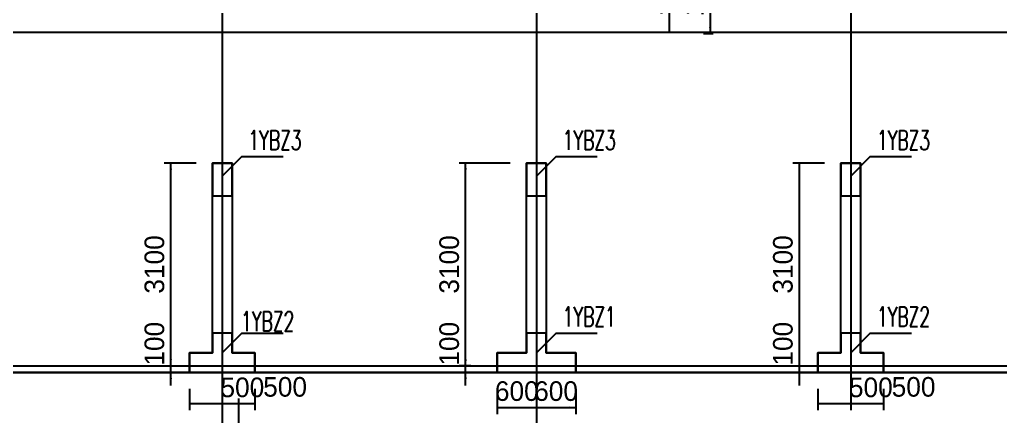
# Model space of a CAD drawing. Extents: x 387171 to 699106, y 11966 to 245688.
# Drawn here: x 615414 to 630395, y 216365 to 222431 of the extents above; entities that cross this region are included whole.
import ezdxf

# ---------------------------------------------------------------- set-up
doc = ezdxf.new("R2010")
doc.units = 0
doc.header["$LTSCALE"] = 100
doc.header["$MEASUREMENT"] = 0
doc.linetypes.add('DASHED', pattern=[19.05, 12.7, -6.35])
for name, color, linetype in [('b边缘构件', 235, 'Continuous'), ('COLU_DASH', 9, 'DASHED'), ('DOTE', 253, 'Continuous'), ('TEXT', 7, 'Continuous'), ('THIN', 7, 'Continuous'), ('wall-主楼', 2, 'Continuous'), ('Y阴影', 254, 'Continuous'), ('小尺寸', 4, 'Continuous')]:
    doc.layers.add(name, color=color, linetype=linetype)
doc.styles.add('hztxt', font='hztxt')
doc.styles.get("Standard").update_dxf_attribs({"font": 'standard'})
doc.dimstyles.get("Standard").update_dxf_attribs({"dimtxt": 300, "dimasz": 100, "dimexe": 100, "dimexo": 250, "dimgap": 100, "dimtad": 0, "dimtoh": 1, "dimdec": 0, "dimdsep": 46, "dimcen": 0.09, "dimclrt": 7, "dimadec": 0, "dimazin": 0, "dimtfac": 1, "dimtdec": 4, "dimtofl": 0, "dimtmove": 0, "dimatfit": 3, "dimfxl": 1, "dimtolj": 1, "dimtzin": 0, "dimarcsym": 0})

# ---------------------------------------------------------------- blocks, each defined once
blk = doc.blocks.new('*D1227')
at = {"layer": '小尺寸', "color": 0, "linetype": 'ByBlock', "lineweight": -2}
for p, q in [((618008, 216788), (618008, 216461)), ((618508, 216788), (618508, 216461)), ((618008, 216561), (618508, 216561))]:
    blk.add_line(p, q, dxfattribs=at)
for points in [[(618008, 216561), (618108, 216577), (618108, 216544)], [(618508, 216561), (618408, 216544), (618408, 216577)]]:
    blk.add_solid(points, dxfattribs=at)
at = {"layer": '小尺寸', "color": 7, "linetype": 'Continuous', "lineweight": -2, "insert": (618816, 216807), "char_height": 300, "width": 566.67, "attachment_point": 5, "style": 'hztxt'}
blk.add_mtext('500', dxfattribs=at)
blk = doc.blocks.new('*D1176')
at = {"layer": '小尺寸', "color": 0, "linetype": 'ByBlock', "lineweight": -2}
for p, q in [((618508, 216788), (618508, 216461)), ((619008, 216788), (619008, 216461)), ((618508, 216561), (619008, 216561))]:
    blk.add_line(p, q, dxfattribs=at)
for points in [[(618508, 216561), (618608, 216577), (618608, 216544)], [(619008, 216561), (618908, 216544), (618908, 216577)]]:
    blk.add_solid(points, dxfattribs=at)
at = {"layer": '小尺寸', "color": 7, "linetype": 'Continuous', "lineweight": -2, "insert": (619469, 216815), "char_height": 300, "width": 566.67, "attachment_point": 5, "style": 'hztxt'}
blk.add_mtext('500', dxfattribs=at)
blk = doc.blocks.new('*D744')
at = {"layer": '小尺寸', "color": 0, "linetype": 'ByBlock', "lineweight": -2}
for p, q in [((617724, 216838), (617724, 217338)), ((617557, 217138), (617624, 217138)), ((617758, 217038), (617624, 217038))]:
    blk.add_line(p, q, dxfattribs=at)
for points in [[(617724, 217138), (617708, 217238), (617741, 217238)], [(617724, 217038), (617741, 216938), (617708, 216938)]]:
    blk.add_solid(points, dxfattribs=at)
at = {"layer": '小尺寸', "color": 7, "linetype": 'Continuous', "lineweight": -2, "insert": (617474, 217476), "char_height": 300, "width": 476.67, "attachment_point": 5, "rotation": 90, "style": 'hztxt'}
blk.add_mtext('100', dxfattribs=at)
blk = doc.blocks.new('*D334')
at = {"layer": '小尺寸', "color": 0, "linetype": 'ByBlock', "lineweight": -2}
for p, q in [((618108, 220238), (617624, 220238)), ((617724, 217138), (617724, 220238)), ((617557, 217138), (617624, 217138))]:
    blk.add_line(p, q, dxfattribs=at)
for points in [[(617724, 220238), (617741, 220138), (617708, 220138)], [(617724, 217138), (617708, 217238), (617741, 217238)]]:
    blk.add_solid(points, dxfattribs=at)
at = {"layer": '小尺寸', "color": 7, "linetype": 'Continuous', "lineweight": -2, "insert": (617474, 218688), "char_height": 300, "width": 775, "attachment_point": 5, "rotation": 90, "style": 'hztxt'}
blk.add_mtext('3100', dxfattribs=at)
blk = doc.blocks.new('*D2917')
at = {"layer": '小尺寸', "color": 0, "linetype": 'ByBlock', "lineweight": -2}
for p, q in [((622227, 216838), (622227, 217338)), ((622308, 217138), (622127, 217138)), ((622308, 217038), (622127, 217038))]:
    blk.add_line(p, q, dxfattribs=at)
for points in [[(622227, 217138), (622211, 217238), (622244, 217238)], [(622227, 217038), (622244, 216938), (622211, 216938)]]:
    blk.add_solid(points, dxfattribs=at)
at = {"layer": '小尺寸', "color": 7, "linetype": 'Continuous', "lineweight": -2, "insert": (621977, 217476), "char_height": 300, "width": 476.67, "attachment_point": 5, "rotation": 90, "style": 'hztxt'}
blk.add_mtext('100', dxfattribs=at)
blk = doc.blocks.new('*D2865')
at = {"layer": '小尺寸', "color": 0, "linetype": 'ByBlock', "lineweight": -2}
for p, q in [((622908, 220238), (622127, 220238)), ((622227, 217138), (622227, 220238)), ((622308, 217138), (622127, 217138))]:
    blk.add_line(p, q, dxfattribs=at)
for points in [[(622227, 220238), (622244, 220138), (622211, 220138)], [(622227, 217138), (622211, 217238), (622244, 217238)]]:
    blk.add_solid(points, dxfattribs=at)
at = {"layer": '小尺寸', "color": 7, "linetype": 'Continuous', "lineweight": -2, "insert": (621977, 218688), "char_height": 300, "width": 775, "attachment_point": 5, "rotation": 90, "style": 'hztxt'}
blk.add_mtext('3100', dxfattribs=at)
blk = doc.blocks.new('*D2471')
at = {"layer": '小尺寸', "color": 0, "linetype": 'ByBlock', "lineweight": -2}
for p, q in [((627608, 216788), (627608, 216461)), ((628108, 216788), (628108, 216461)), ((627608, 216561), (628108, 216561))]:
    blk.add_line(p, q, dxfattribs=at)
for points in [[(627608, 216561), (627708, 216577), (627708, 216544)], [(628108, 216561), (628008, 216544), (628008, 216577)]]:
    blk.add_solid(points, dxfattribs=at)
at = {"layer": '小尺寸', "color": 7, "linetype": 'Continuous', "lineweight": -2, "insert": (628416, 216807), "char_height": 300, "width": 566.67, "attachment_point": 5, "style": 'hztxt'}
blk.add_mtext('500', dxfattribs=at)
blk = doc.blocks.new('*D2026')
at = {"layer": '小尺寸', "color": 0, "linetype": 'ByBlock', "lineweight": -2}
for p, q in [((628108, 216788), (628108, 216461)), ((628608, 216788), (628608, 216461)), ((628108, 216561), (628608, 216561))]:
    blk.add_line(p, q, dxfattribs=at)
for points in [[(628108, 216561), (628208, 216577), (628208, 216544)], [(628608, 216561), (628508, 216544), (628508, 216577)]]:
    blk.add_solid(points, dxfattribs=at)
at = {"layer": '小尺寸', "color": 7, "linetype": 'Continuous', "lineweight": -2, "insert": (629069, 216815), "char_height": 300, "width": 566.67, "attachment_point": 5, "style": 'hztxt'}
blk.add_mtext('500', dxfattribs=at)
blk = doc.blocks.new('*D1603')
at = {"layer": '小尺寸', "color": 0, "linetype": 'ByBlock', "lineweight": -2}
for p, q in [((627324, 216838), (627324, 217338)), ((627157, 217138), (627224, 217138)), ((627358, 217038), (627224, 217038))]:
    blk.add_line(p, q, dxfattribs=at)
for points in [[(627324, 217138), (627308, 217238), (627341, 217238)], [(627324, 217038), (627341, 216938), (627308, 216938)]]:
    blk.add_solid(points, dxfattribs=at)
at = {"layer": '小尺寸', "color": 7, "linetype": 'Continuous', "lineweight": -2, "insert": (627074, 217476), "char_height": 300, "width": 476.67, "attachment_point": 5, "rotation": 90, "style": 'hztxt'}
blk.add_mtext('100', dxfattribs=at)
blk = doc.blocks.new('*D1560')
at = {"layer": '小尺寸', "color": 0, "linetype": 'ByBlock', "lineweight": -2}
for p, q in [((627708, 220238), (627224, 220238)), ((627324, 217138), (627324, 220238)), ((627157, 217138), (627224, 217138))]:
    blk.add_line(p, q, dxfattribs=at)
for points in [[(627324, 220238), (627341, 220138), (627308, 220138)], [(627324, 217138), (627308, 217238), (627341, 217238)]]:
    blk.add_solid(points, dxfattribs=at)
at = {"layer": '小尺寸', "color": 7, "linetype": 'Continuous', "lineweight": -2, "insert": (627074, 218688), "char_height": 300, "width": 775, "attachment_point": 5, "rotation": 90, "style": 'hztxt'}
blk.add_mtext('3100', dxfattribs=at)
blk = doc.blocks.new('*D786')
at = {"layer": '小尺寸', "color": 0, "linetype": 'ByBlock', "lineweight": -2}
for p, q in [((623308, 216788), (623308, 216400)), ((623908, 216788), (623908, 216400)), ((623308, 216500), (623908, 216500))]:
    blk.add_line(p, q, dxfattribs=at)
for points in [[(623308, 216500), (623408, 216517), (623408, 216483)], [(623908, 216500), (623808, 216483), (623808, 216517)]]:
    blk.add_solid(points, dxfattribs=at)
at = {"layer": '小尺寸', "color": 7, "linetype": 'Continuous', "lineweight": -2, "insert": (623608, 216750), "char_height": 300, "width": 556.67, "attachment_point": 5, "style": 'hztxt'}
blk.add_mtext('600', dxfattribs=at)
blk = doc.blocks.new('*D376')
at = {"layer": '小尺寸', "color": 0, "linetype": 'ByBlock', "lineweight": -2}
for p, q in [((622708, 216788), (622708, 216400)), ((623308, 216788), (623308, 216400)), ((622708, 216500), (623308, 216500))]:
    blk.add_line(p, q, dxfattribs=at)
for points in [[(622708, 216500), (622808, 216517), (622808, 216483)], [(623308, 216500), (623208, 216483), (623208, 216517)]]:
    blk.add_solid(points, dxfattribs=at)
at = {"layer": '小尺寸', "color": 7, "linetype": 'Continuous', "lineweight": -2, "insert": (623008, 216750), "char_height": 300, "width": 556.67, "attachment_point": 5, "style": 'hztxt'}
blk.add_mtext('600', dxfattribs=at)
blk = doc.blocks.new('*D2208')
at = {"layer": '小尺寸', "color": 0, "linetype": 'ByBlock', "lineweight": -2}
for p, q in [((625008, 223638), (625437, 223638)), ((625337, 223638), (625337, 222238)), ((625008, 222238), (625437, 222238))]:
    blk.add_line(p, q, dxfattribs=at)
for points in [[(625337, 223638), (625353, 223538), (625320, 223538)], [(625337, 222238), (625320, 222338), (625353, 222338)]]:
    blk.add_solid(points, dxfattribs=at)
at = {"layer": '小尺寸', "color": 7, "linetype": 'Continuous', "lineweight": -2, "insert": (625087, 222938), "char_height": 300, "width": 695, "attachment_point": 5, "rotation": 90, "style": 'hztxt'}
blk.add_mtext('1400', dxfattribs=at)
blk = doc.blocks.new('*D1722')
at = {"layer": '小尺寸', "color": 0, "linetype": 'ByBlock', "lineweight": -2}
for p, q in [((626008, 223638), (625862, 223638)), ((625962, 223638), (625962, 222216)), ((626008, 222216), (625862, 222216))]:
    blk.add_line(p, q, dxfattribs=at)
for points in [[(625962, 223638), (625978, 223538), (625945, 223538)], [(625962, 222216), (625945, 222316), (625978, 222316)]]:
    blk.add_solid(points, dxfattribs=at)
at = {"layer": '小尺寸', "color": 7, "linetype": 'Continuous', "lineweight": -2, "insert": (625712, 222927), "char_height": 300, "width": 690, "attachment_point": 5, "rotation": 90, "style": 'hztxt'}
blk.add_mtext('1421', dxfattribs=at)

msp = doc.modelspace()

# ---------------------------------------------------------------- hatches: boundary and pattern name
at = {"layer": 'Y阴影'}
h = msp.add_hatch(dxfattribs=at)
h.set_pattern_fill('ANSI31', color=256, scale=25, style=0)
h.set_pattern_definition([])
h.paths.add_polyline_path([(618508.1, 220237.9), (618358.1, 220237.9), (618358.1, 219737.9), (618508.1, 219737.9)], flags=0)
h.paths.add_polyline_path([(618658.1, 220187.9), (618508.1, 220037.9), (618508.1, 219737.9), (618658.1, 219737.9)], flags=0)
h.paths.add_polyline_path([(618658.1, 220187.9), (618658.1, 220237.9), (618508.1, 220237.9), (618508.1, 220037.9)], flags=0)
h = msp.add_hatch(dxfattribs=at)
h.set_pattern_fill('ANSI31', color=256, scale=25, style=0)
h.set_pattern_definition([])
h.paths.add_polyline_path([(623308.1, 220237.9), (623158.1, 220237.9), (623158.1, 219737.9), (623308.1, 219737.9)], flags=0)
h.paths.add_polyline_path([(623458.1, 220187.9), (623308.1, 220037.9), (623308.1, 219737.9), (623458.1, 219737.9)], flags=0)
h.paths.add_polyline_path([(623458.1, 220187.9), (623458.1, 220237.9), (623308.1, 220237.9), (623308.1, 220037.9)], flags=0)
h = msp.add_hatch(dxfattribs=at)
h.set_pattern_fill('ANSI31', color=256, scale=25, style=0)
h.set_pattern_definition([])
h.paths.add_polyline_path([(628108.1, 220237.9), (627958.1, 220237.9), (627958.1, 219737.9), (628108.1, 219737.9)], flags=0)
h.paths.add_polyline_path([(628258.1, 220187.9), (628108.1, 220037.9), (628108.1, 219737.9), (628258.1, 219737.9)], flags=0)
h.paths.add_polyline_path([(628258.1, 220187.9), (628258.1, 220237.9), (628108.1, 220237.9), (628108.1, 220037.9)], flags=0)
h = msp.add_hatch(dxfattribs=at)
h.set_pattern_fill('ANSI31', color=256, scale=25, style=0)
h.set_pattern_definition([])
h.paths.add_polyline_path([(618658.1, 217637.9), (618508.1, 217637.9), (618508.1, 217337.9), (618658.1, 217487.9)], flags=0)
h.paths.add_polyline_path([(618508.1, 217637.9), (618358.1, 217637.9), (618358.1, 217337.9), (618008.1, 217337.9), (618008.1, 217137.9), (618508.1, 217137.9)], flags=0)
h.paths.add_polyline_path([(619008.1, 217337.9), (618658.1, 217337.9), (618658.1, 217487.9), (618508.1, 217337.9), (618508.1, 217137.9), (619008.1, 217137.9)], flags=0)
h.paths.add_polyline_path([(619008.1, 217137.9), (618508.1, 217137.9), (618508.1, 217037.9), (619008.1, 217037.9)], flags=0)
h.paths.add_polyline_path([(618508.1, 217137.9), (618008.1, 217137.9), (618008.1, 217037.9), (618508.1, 217037.9)], flags=0)
h = msp.add_hatch(dxfattribs=at)
h.set_pattern_fill('ANSI31', color=256, scale=25, style=0)
h.set_pattern_definition([])
h.paths.add_polyline_path([(623308.1, 217637.9), (623158.1, 217637.9), (623158.1, 217337.9), (622708.1, 217337.9), (622708.1, 217137.9), (623308.1, 217137.9)], flags=0)
h.paths.add_polyline_path([(623308.1, 217137.9), (622708.1, 217137.9), (622708.1, 217037.9), (623308.1, 217037.9)], flags=0)
h.paths.add_polyline_path([(623908.1, 217337.9), (623458.1, 217337.9), (623458.1, 217487.9), (623308.1, 217337.9), (623308.1, 217137.9), (623908.1, 217137.9)], flags=0)
h.paths.add_polyline_path([(623458.1, 217487.9), (623458.1, 217637.9), (623308.1, 217637.9), (623308.1, 217337.9)], flags=0)
h.paths.add_polyline_path([(623908.1, 217137.9), (623308.1, 217137.9), (623308.1, 217037.9), (623908.1, 217037.9)], flags=0)
h = msp.add_hatch(dxfattribs=at)
h.set_pattern_fill('ANSI31', color=256, scale=25, style=0)
h.set_pattern_definition([])
h.paths.add_polyline_path([(627608.1, 217337.9), (627608.1, 217037.9), (628608.1, 217037.9), (628608.1, 217337.9), (628258.1, 217337.9), (628258.1, 217637.9), (627958.1, 217637.9), (627958.1, 217337.9)], flags=0)

# ---------------------------------------------------------------- linework, layer by layer
at = {"color": 1, "lineweight": 30}
msp.add_lwpolyline([(608308.1, 217037.9), (652208.1, 217037.9), (652208.1, 225137.9), (652808.1, 225137.9), (652808.1, 228587.9), (652208.1, 228587.9), (652208.1, 230737.9), (648158.1, 230737.9), (648158.1, 231687.9), (645108.1, 231687.9), (645108.1, 229737.9), (642408.1, 229737.9), (642408.1, 225337.9), (631758.1, 225337.9), (631758.1, 229237.9), (624358.1, 229237.9), (624358.1, 226837.9), (623608.1, 226837.9), (623608.1, 225337.9), (613908.1, 225337.9)], dxfattribs=at)
at = {"layer": 'b边缘构件'}
for points in [[(618358.1, 220237.9), (618658.1, 220237.9)], [(618358.1, 220237.9), (618358.1, 219737.9), (618658.1, 219737.9), (618658.1, 220237.9), (618358.1, 220237.9)], [(623158.1, 220237.9), (623458.1, 220237.9)], [(623158.1, 220237.9), (623158.1, 219737.9), (623458.1, 219737.9), (623458.1, 220237.9), (623158.1, 220237.9)], [(627958.1, 220237.9), (628258.1, 220237.9)], [(627958.1, 220237.9), (627958.1, 219737.9), (628258.1, 219737.9), (628258.1, 220237.9), (627958.1, 220237.9)], [(618008.1, 217337.9), (618008.1, 217037.9), (619008.1, 217037.9), (619008.1, 217337.9), (618658.1, 217337.9), (618658.1, 217637.9), (618358.1, 217637.9), (618358.1, 217337.9), (618008.1, 217337.9)], [(622708.1, 217337.9), (622708.1, 217037.9), (623908.1, 217037.9), (623908.1, 217337.9), (623458.1, 217337.9), (623458.1, 217637.9), (623158.1, 217637.9), (623158.1, 217337.9), (622708.1, 217337.9)], [(627608.1, 217337.9), (627608.1, 217037.9), (628608.1, 217037.9), (628608.1, 217337.9), (628258.1, 217337.9), (628258.1, 217637.9), (627958.1, 217637.9), (627958.1, 217337.9), (627608.1, 217337.9)], [(618008.1, 217337.9), (618358.1, 217337.9)], [(618008.1, 217037.9), (618008.1, 217337.9)], [(618658.1, 217337.9), (619008.1, 217337.9)], [(619008.1, 217337.9), (619008.1, 217037.9)], [(627608.1, 217337.9), (627958.1, 217337.9)], [(627608.1, 217037.9), (627608.1, 217337.9)], [(628258.1, 217337.9), (628608.1, 217337.9)], [(628608.1, 217337.9), (628608.1, 217037.9)], [(618008.1, 217037.9), (618358.1, 217037.9)], [(618358.1, 217037.9), (619008.1, 217037.9)], [(627608.1, 217037.9), (627958.1, 217037.9)], [(627958.1, 217037.9), (628608.1, 217037.9)]]:
    msp.add_lwpolyline(points, dxfattribs=at)
at = {"layer": 'COLU_DASH'}
for p, q in [((618358.1, 219737.9), (618658.1, 219737.9)), ((623158.1, 219737.9), (623458.1, 219737.9)), ((627958.1, 219737.9), (628258.1, 219737.9))]:
    msp.add_line(p, q, dxfattribs=at)
at = {"layer": 'DOTE'}
for p, q in [((618508.1, 234041.4), (618508.1, 216247.2)), ((623308.1, 234041.4), (623308.1, 216247.2)), ((628108.1, 225237.9), (628108.1, 216466.5)), ((602058.1, 222237.9), (664768.6, 222237.9)), ((608408.1, 217137.9), (664768.6, 217137.9)), ((618758.1, 216637.9), (618758.1, 184587.9))]:
    msp.add_line(p, q, dxfattribs=at)
at = {"layer": 'THIN', "color": 200}
for points in [[(618508.1, 220037.9), (618808.1, 220337.9), (619438.1, 220337.9)], [(623308.1, 220037.9), (623608.1, 220337.9), (624238.1, 220337.9)], [(628108.1, 220037.9), (628408.1, 220337.9), (629038.1, 220337.9)], [(618508.1, 217337.9), (618808.1, 217637.9), (619438.1, 217637.9)], [(623308.1, 217337.9), (623608.1, 217637.9), (624238.1, 217637.9)], [(628108.1, 217337.9), (628408.1, 217637.9), (629038.1, 217637.9)]]:
    msp.add_lwpolyline(points, dxfattribs=at)
at = {"layer": 'wall-主楼'}
for points in [[(618008.1, 217037.9), (618008.1, 217337.9), (618358.1, 217337.9), (618358.1, 220237.9), (618658.1, 220237.9), (618658.1, 217337.9), (619008.1, 217337.9), (619008.1, 217037.9)], [(622708.1, 217037.9), (622708.1, 217337.9), (623158.1, 217337.9), (623158.1, 220237.9), (623458.1, 220237.9), (623458.1, 217337.9), (623908.1, 217337.9), (623908.1, 217037.9)], [(627608.1, 217037.9), (627608.1, 217337.9), (627958.1, 217337.9), (627958.1, 220237.9), (628258.1, 220237.9), (628258.1, 217337.9), (628608.1, 217337.9), (628608.1, 217037.9)]]:
    msp.add_lwpolyline(points, close=True, dxfattribs=at)

# ---------------------------------------------------------------- texts
at = {"layer": 'TEXT', "color": 200, "width": 0.7}
for s, p in [('1YBZ3', (618908.1, 220437.9)), ('1YBZ3', (623708.1, 220437.9)), ('1YBZ3', (628508.1, 220437.9)), ('1YBZ1', (623708.1, 217737.9)), ('1YBZ2', (628508.1, 217737.9)), ('1YBZ2', (618796.6, 217667.1))]:
    msp.add_text(s, height=300, dxfattribs=at).set_placement(p)

# ---------------------------------------------------------------- dimensions: what is measured, and where the dimension line sits
at = {"layer": '小尺寸'}
for base, p1, p2, picture, middle in [((625336.5, 222237.9), (624758.1, 223637.9), (624758.1, 222237.9), '*D2208', (625086.5, 222937.9)), ((625961.7, 222216.5), (626258.1, 223637.9), (626258.1, 222216.5), '*D1722', (625711.7, 222927.2)), ((617724.3, 220237.9), (617807.1, 217137.9), (618358.1, 220237.9), '*D334', (617474.3, 218687.9)), ((622227.5, 220237.9), (622558.1, 217137.9), (623158.1, 220237.9), '*D2865', (621977.5, 218687.9)), ((627324.3, 220237.9), (627407.1, 217137.9), (627958.1, 220237.9), '*D1560', (627074.3, 218687.9)), ((617724.3, 217137.9), (618008.1, 217037.9), (617807.1, 217137.9), '*D744', (617474.3, 217087.9)), ((622227.5, 217137.9), (622558.1, 217037.9), (622558.1, 217137.9), '*D2917', (621977.5, 217087.9)), ((627324.3, 217137.9), (627608.1, 217037.9), (627407.1, 217137.9), '*D1603', (627074.3, 217087.9))]:
    dim = msp.add_linear_dim(base=base, p1=p1, p2=p2, angle=90, dimstyle='Standard', dxfattribs=at)
    dim.commit()
    dim.dimension.update_dxf_attribs({"geometry": picture, "text_midpoint": middle})
for base, p1, p2, picture, middle in [((618508.1, 216560.5), (618008.1, 217037.9), (618508.1, 217037.9), '*D1227', (618182.7, 216806.6)), ((619008.1, 216560.5), (618508.1, 217037.9), (619008.1, 217037.9), '*D1176', (618835.5, 216815.2)), ((623308.1, 216500.1), (622708.1, 217037.9), (623308.1, 217037.9), '*D376', (623008.1, 216750.1)), ((623908.1, 216500.1), (623308.1, 217037.9), (623908.1, 217037.9), '*D786', (623608.1, 216750.1)), ((628108.1, 216560.5), (627608.1, 217037.9), (628108.1, 217037.9), '*D2471', (627782.7, 216806.6)), ((628608.1, 216560.5), (628108.1, 217037.9), (628608.1, 217037.9), '*D2026', (628435.5, 216815.2))]:
    dim = msp.add_linear_dim(base=base, p1=p1, p2=p2, dimstyle='Standard', dxfattribs=at)
    dim.commit()
    dim.dimension.update_dxf_attribs({"geometry": picture, "text_midpoint": middle})

doc.saveas('drawing.dxf')
